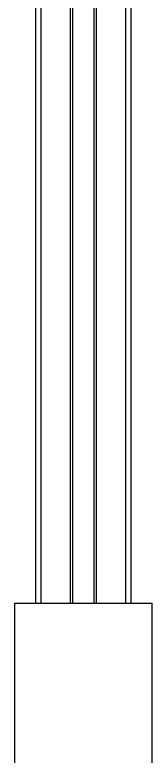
# Model space of a CAD drawing. Header units: millimetres. Extents: x 0 to 597, y 0 to 420.
# Drawn here: x 122.99 to 127.32, y 266.72 to 290.13 of the extents above; entities that cross this region are included whole.
import ezdxf

# ---------------------------------------------------------------- set-up
doc = ezdxf.new("R2010")
doc.units = ezdxf.units.MM

msp = doc.modelspace()

# ---------------------------------------------------------------- linework, layer by layer
at = {"color": 7, "linetype": 'Continuous', "lineweight": 25}
for p, q in [((123.657, 271.555), (123.657, 334.388)), ((124.751, 271.555), (124.751, 334.388)), ((124.817, 271.555), (124.817, 334.388)), ((125.497, 271.555), (125.497, 334.388)), ((125.564, 271.555), (125.564, 334.388)), ((126.657, 271.555), (126.657, 308.267)), ((122.991, 266.221), (122.991, 271.555)), ((122.991, 271.555), (127.324, 271.555)), ((127.324, 266.221), (127.324, 271.555))]:
    msp.add_line(p, q, dxfattribs=at)
at = {"color": 8, "linetype": 'Continuous', "lineweight": 25}
for p, q in [((123.824, 271.555), (123.824, 334.388)), ((126.491, 271.555), (126.491, 334.388))]:
    msp.add_line(p, q, dxfattribs=at)

doc.saveas('drawing.dxf')
